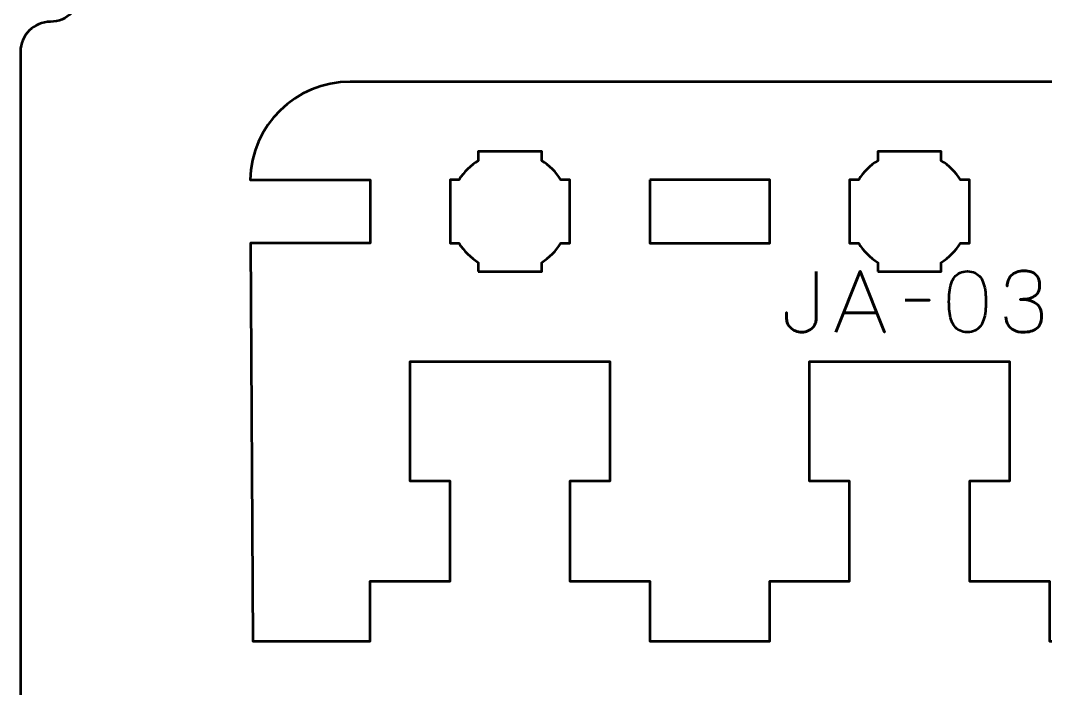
# Model space of a CAD drawing. Header units: centimetres. Extents: x -21 to 0, y -29.7 to 0.
# Drawn here: x -21 to -15.87, y -6.69 to -3.34 of the extents above; entities that cross this region are included whole.
import ezdxf

# ---------------------------------------------------------------- set-up
doc = ezdxf.new("R2010")
doc.units = ezdxf.units.CM
doc.header["$MEASUREMENT"] = 0
doc.layers.add('Layer 1', color=7, linetype='Continuous')

msp = doc.modelspace()

# ---------------------------------------------------------------- linework, layer by layer
at = {"layer": 'Layer 1', "color": 1, "lineweight": 53}
msp.add_open_spline([(-21.00003, -29.19995), (-21.00003, -29.19995), (-21.00003, -3.49992), (-21.00003, -3.49992), (-21.00003, -3.49992), (-21.00003, -3.41709), (-20.93286, -3.34992), (-20.85003, -3.34992), (-20.85003, -3.34992), (-20.7672, -3.34992), (-20.70003, -3.28275), (-20.70003, -3.19992), (-20.70003, -3.19992), (-20.70003, -3.11709), (-20.7672, -3.04992), (-20.85003, -3.04992), (-20.85003, -3.04992), (-20.93286, -3.04992), (-21.00003, -2.98275), (-21.00003, -2.89992), (-21.00003, -2.89992), (-21.00003, -2.81709), (-20.93286, -2.74992), (-20.85003, -2.74992), (-20.85003, -2.74992), (-20.7672, -2.74992), (-20.70003, -2.68275), (-20.70003, -2.59992), (-20.70003, -2.59992), (-20.70003, -2.51709), (-20.7672, -2.44992), (-20.85003, -2.44992), (-20.85003, -2.44992), (-20.93286, -2.44992), (-21.00003, -2.38275), (-21.00003, -2.29992), (-21.00003, -2.29992), (-21.00003, -2.21709), (-20.93286, -2.14992), (-20.85003, -2.14992), (-20.85003, -2.14992), (-20.7672, -2.14992), (-20.70003, -2.08275), (-20.70003, -1.99992), (-20.70003, -1.99992), (-20.70003, -1.91709), (-20.7672, -1.84992), (-20.85003, -1.84992), (-20.85003, -1.84992), (-20.93286, -1.84992), (-21.00003, -1.78275), (-21.00003, -1.69992), (-21.00003, -1.69992), (-21.00003, -1.61709), (-20.93286, -1.54992), (-20.85003, -1.54992), (-20.85003, -1.54992), (-20.7672, -1.54992), (-20.70003, -1.48275), (-20.70003, -1.39992), (-20.70003, -1.39992), (-20.70003, -1.31709), (-20.7672, -1.24992), (-20.85003, -1.24992), (-20.85003, -1.24992), (-20.93286, -1.24992), (-21.00003, -1.18275), (-21.00003, -1.09992), (-21.00003, -1.09992), (-21.00003, -1.09992), (-21.00003, -0.49992), (-21.00003, -0.49992), (-21.00003, -0.49992), (-21.00003, -0.22295), (-20.77694, 0.00004), (-20.49994, 0.00004), (-20.49994, 0.00004), (-20.49994, 0.00004), (-0.50008, 0.00004), (-0.50008, 0.00004), (-0.50008, 0.00004), (-0.22294, 0.00004), (0.00002, -0.22295), (0.00002, -0.49992), (0.00002, -0.49992), (0.00002, -0.49992), (0.00002, -29.19995), (0.00002, -29.19995), (0.00002, -29.19995), (0.00002, -29.47695), (-0.22294, -29.70004), (-0.50008, -29.70004), (-0.50008, -29.70004), (-0.50008, -29.70004), (-20.49994, -29.70004), (-20.49994, -29.70004), (-20.49994, -29.70004), (-20.77694, -29.70004), (-21.00003, -29.47695), (-21.00003, -29.19995)], degree=3, knots=[0, 0, 0, 0, 0.04, 0.04, 0.04, 0.04, 0.08, 0.08, 0.08, 0.08, 0.12, 0.12, 0.12, 0.12, 0.16, 0.16, 0.16, 0.16, 0.2, 0.2, 0.2, 0.2, 0.24, 0.24, 0.24, 0.24, 0.28, 0.28, 0.28, 0.28, 0.32, 0.32, 0.32, 0.32, 0.36, 0.36, 0.36, 0.36, 0.4, 0.4, 0.4, 0.4, 0.44, 0.44, 0.44, 0.44, 0.48, 0.48, 0.48, 0.48, 0.52, 0.52, 0.52, 0.52, 0.56, 0.56, 0.56, 0.56, 0.6, 0.6, 0.6, 0.6, 0.64, 0.64, 0.64, 0.64, 0.68, 0.68, 0.68, 0.68, 0.72, 0.72, 0.72, 0.72, 0.76, 0.76, 0.76, 0.76, 0.8, 0.8, 0.8, 0.8, 0.84, 0.84, 0.84, 0.84, 0.88, 0.88, 0.88, 0.88, 0.92, 0.92, 0.92, 0.92, 0.96, 0.96, 0.96, 0.96, 1, 1, 1, 1], dxfattribs=at)
at = {"layer": 'Layer 1', "lineweight": 53}
for points, knots in [([(-19.35009, -3.65), (-19.62325, -3.65), (-19.84532, -3.8692), (-19.84999, -4.14125), (-19.84999, -4.14125), (-19.84999, -4.14125), (-19.25009, -4.14125), (-19.25009, -4.14125), (-19.25009, -4.14125), (-19.25009, -4.14125), (-19.25009, -4.45875), (-19.25009, -4.45875), (-19.25009, -4.45875), (-19.25009, -4.45875), (-19.84817, -4.45875), (-19.84817, -4.45875), (-19.84817, -4.45875), (-19.84817, -4.45875), (-19.83759, -6.45), (-19.83759, -6.45), (-19.83759, -6.45), (-19.83759, -6.45), (-19.25009, -6.45), (-19.25009, -6.45), (-19.25009, -6.45), (-19.25009, -6.45), (-19.25009, -6.15), (-19.25009, -6.15), (-19.25009, -6.15), (-19.25009, -6.15), (-18.85008, -6.15), (-18.85008, -6.15), (-18.85008, -6.15), (-18.85008, -6.15), (-18.85008, -5.65), (-18.85008, -5.65), (-18.85008, -5.65), (-18.85008, -5.65), (-19.05008, -5.64999), (-19.05008, -5.64999), (-19.05008, -5.64999), (-19.05008, -5.64999), (-19.05008, -5.05), (-19.05008, -5.05), (-19.05008, -5.05), (-18.66675, -5.05), (-18.4334, -5.05), (-18.05007, -5.05), (-18.05007, -5.05), (-18.05007, -5.05), (-18.05007, -5.64999), (-18.05007, -5.64999), (-18.05007, -5.64999), (-18.05007, -5.64999), (-18.25007, -5.65), (-18.25007, -5.65), (-18.25007, -5.65), (-18.25007, -5.65), (-18.25007, -6.15001), (-18.25007, -6.15001), (-18.25007, -6.15001), (-18.25007, -6.15001), (-17.85006, -6.15), (-17.85006, -6.15), (-17.85006, -6.15), (-17.85006, -6.15), (-17.85006, -6.45), (-17.85006, -6.45), (-17.85006, -6.45), (-17.85006, -6.45), (-17.25006, -6.45), (-17.25006, -6.45), (-17.25006, -6.45), (-17.25006, -6.45), (-17.25006, -6.15), (-17.25006, -6.15), (-17.25006, -6.15), (-17.25006, -6.15), (-16.85005, -6.15), (-16.85005, -6.15), (-16.85005, -6.15), (-16.85005, -6.15), (-16.85005, -5.65), (-16.85005, -5.65), (-16.85005, -5.65), (-16.85005, -5.65), (-17.05005, -5.64999), (-17.05005, -5.64999), (-17.05005, -5.64999), (-17.05005, -5.64999), (-17.05005, -5.05), (-17.05005, -5.05), (-17.05005, -5.05), (-16.66672, -5.05), (-16.43337, -5.05), (-16.05004, -5.05), (-16.05004, -5.05), (-16.05004, -5.05), (-16.05004, -5.64999), (-16.05004, -5.64999), (-16.05004, -5.64999), (-16.05004, -5.64999), (-16.25004, -5.65), (-16.25004, -5.65), (-16.25004, -5.65), (-16.25004, -5.65), (-16.25004, -6.15001), (-16.25004, -6.15001), (-16.25004, -6.15001), (-16.25004, -6.15001), (-15.85003, -6.15), (-15.85003, -6.15), (-15.85003, -6.15), (-15.85003, -6.15), (-15.85003, -6.45), (-15.85003, -6.45), (-15.85003, -6.45), (-15.85003, -6.45), (-15.25003, -6.45), (-15.25003, -6.45), (-15.25003, -6.45), (-15.25003, -6.45), (-15.25003, -6.15), (-15.25003, -6.15), (-15.25003, -6.15), (-15.25003, -6.15), (-14.85002, -6.15), (-14.85002, -6.15), (-14.85002, -6.15), (-14.85002, -6.15), (-14.85002, -5.65), (-14.85002, -5.65), (-14.85002, -5.65), (-14.85002, -5.65), (-15.05002, -5.64999), (-15.05002, -5.64999), (-15.05002, -5.64999), (-15.05002, -5.64999), (-15.05002, -5.05), (-15.05002, -5.05), (-15.05002, -5.05), (-14.66669, -5.05), (-14.43334, -5.05), (-14.05001, -5.05), (-14.05001, -5.05), (-14.05001, -5.05), (-14.05001, -5.64999), (-14.05001, -5.64999), (-14.05001, -5.64999), (-14.05001, -5.64999), (-14.25001, -5.65), (-14.25001, -5.65), (-14.25001, -5.65), (-14.25001, -5.65), (-14.25001, -6.15001), (-14.25001, -6.15001), (-14.25001, -6.15001), (-14.25001, -6.15001), (-13.85, -6.15), (-13.85, -6.15), (-13.85, -6.15), (-13.85, -6.15), (-13.85, -6.45), (-13.85, -6.45), (-13.85, -6.45), (-13.85, -6.45), (-13.24999, -6.45), (-13.24999, -6.45), (-13.24999, -6.45), (-13.24999, -6.45), (-13.24999, -6.15), (-13.24999, -6.15), (-13.24999, -6.15), (-13.24999, -6.15), (-13.24999, -6.15001), (-13.24999, -6.15001), (-13.24999, -6.15001), (-13.24999, -6.15001), (-13.24999, -4.45875), (-13.24999, -4.45875), (-13.24999, -4.45875), (-13.24999, -4.45875), (-13.85, -4.45875), (-13.85, -4.45875), (-13.85, -4.45875), (-13.85, -4.45875), (-13.85, -4.14125), (-13.85, -4.14125), (-13.85, -4.14125), (-13.85, -4.14125), (-13.2501, -4.14125), (-13.2501, -4.14125), (-13.2501, -4.14125), (-13.25477, -3.8692), (-13.47684, -3.65), (-13.75, -3.65)], [0, 0, 0, 0, 0.0204082, 0.0204082, 0.0204082, 0.0204082, 0.0408163, 0.0408163, 0.0408163, 0.0408163, 0.0612245, 0.0612245, 0.0612245, 0.0612245, 0.0816327, 0.0816327, 0.0816327, 0.0816327, 0.1020408, 0.1020408, 0.1020408, 0.1020408, 0.122449, 0.122449, 0.122449, 0.122449, 0.1428571, 0.1428571, 0.1428571, 0.1428571, 0.1632653, 0.1632653, 0.1632653, 0.1632653, 0.1836735, 0.1836735, 0.1836735, 0.1836735, 0.2040816, 0.2040816, 0.2040816, 0.2040816, 0.2244898, 0.2244898, 0.2244898, 0.2244898, 0.244898, 0.244898, 0.244898, 0.244898, 0.2653061, 0.2653061, 0.2653061, 0.2653061, 0.2857143, 0.2857143, 0.2857143, 0.2857143, 0.3061224, 0.3061224, 0.3061224, 0.3061224, 0.3265306, 0.3265306, 0.3265306, 0.3265306, 0.3469388, 0.3469388, 0.3469388, 0.3469388, 0.3673469, 0.3673469, 0.3673469, 0.3673469, 0.3877551, 0.3877551, 0.3877551, 0.3877551, 0.4081633, 0.4081633, 0.4081633, 0.4081633, 0.4285714, 0.4285714, 0.4285714, 0.4285714, 0.4489796, 0.4489796, 0.4489796, 0.4489796, 0.4693878, 0.4693878, 0.4693878, 0.4693878, 0.4897959, 0.4897959, 0.4897959, 0.4897959, 0.5102041, 0.5102041, 0.5102041, 0.5102041, 0.5306122, 0.5306122, 0.5306122, 0.5306122, 0.5510204, 0.5510204, 0.5510204, 0.5510204, 0.5714286, 0.5714286, 0.5714286, 0.5714286, 0.5918367, 0.5918367, 0.5918367, 0.5918367, 0.6122449, 0.6122449, 0.6122449, 0.6122449, 0.6326531, 0.6326531, 0.6326531, 0.6326531, 0.6530612, 0.6530612, 0.6530612, 0.6530612, 0.6734694, 0.6734694, 0.6734694, 0.6734694, 0.6938776, 0.6938776, 0.6938776, 0.6938776, 0.7142857, 0.7142857, 0.7142857, 0.7142857, 0.7346939, 0.7346939, 0.7346939, 0.7346939, 0.755102, 0.755102, 0.755102, 0.755102, 0.7755102, 0.7755102, 0.7755102, 0.7755102, 0.7959184, 0.7959184, 0.7959184, 0.7959184, 0.8163265, 0.8163265, 0.8163265, 0.8163265, 0.8367347, 0.8367347, 0.8367347, 0.8367347, 0.8571429, 0.8571429, 0.8571429, 0.8571429, 0.877551, 0.877551, 0.877551, 0.877551, 0.8979592, 0.8979592, 0.8979592, 0.8979592, 0.9183673, 0.9183673, 0.9183673, 0.9183673, 0.9387755, 0.9387755, 0.9387755, 0.9387755, 0.9591837, 0.9591837, 0.9591837, 0.9591837, 0.9795918, 0.9795918, 0.9795918, 0.9795918, 1, 1, 1, 1]), ([(-18.70883, -4.6), (-18.70883, -4.6), (-18.70883, -4.55456), (-18.70883, -4.55456), (-18.70883, -4.55456), (-18.74759, -4.53033), (-18.78041, -4.4975), (-18.80464, -4.45875), (-18.80464, -4.45875), (-18.80464, -4.45875), (-18.85008, -4.45875), (-18.85008, -4.45875), (-18.85008, -4.45875), (-18.85008, -4.45875), (-18.85008, -4.3), (-18.85008, -4.3), (-18.85008, -4.3), (-18.85008, -4.3), (-18.85008, -4.14125), (-18.85008, -4.14125), (-18.85008, -4.14125), (-18.85008, -4.14125), (-18.80464, -4.14125), (-18.80464, -4.14125), (-18.80464, -4.14125), (-18.78041, -4.1025), (-18.74759, -4.06967), (-18.70883, -4.04544), (-18.70883, -4.04544), (-18.70883, -4.04544), (-18.70883, -4), (-18.70883, -4), (-18.70883, -4), (-18.70883, -4), (-18.55008, -4), (-18.55008, -4), (-18.55008, -4), (-18.55008, -4), (-18.39132, -4), (-18.39132, -4), (-18.39132, -4), (-18.39132, -4), (-18.39132, -4.04544), (-18.39132, -4.04544), (-18.39132, -4.04544), (-18.35256, -4.06967), (-18.31974, -4.1025), (-18.29551, -4.14125), (-18.29551, -4.14125), (-18.29551, -4.14125), (-18.25007, -4.14125), (-18.25007, -4.14125), (-18.25007, -4.14125), (-18.25007, -4.14125), (-18.25007, -4.3), (-18.25007, -4.3), (-18.25007, -4.3), (-18.25007, -4.3), (-18.25007, -4.45875), (-18.25007, -4.45875), (-18.25007, -4.45875), (-18.25007, -4.45875), (-18.29551, -4.45875), (-18.29551, -4.45875), (-18.29551, -4.45875), (-18.31974, -4.4975), (-18.35256, -4.53033), (-18.39132, -4.55456), (-18.39132, -4.55456), (-18.39132, -4.55456), (-18.39132, -4.6), (-18.39132, -4.6), (-18.39132, -4.6), (-18.39132, -4.6), (-18.55008, -4.6), (-18.55008, -4.6), (-18.55008, -4.6), (-18.55008, -4.6), (-18.70883, -4.6), (-18.70883, -4.6)], [0, 0, 0, 0, 0.05, 0.05, 0.05, 0.05, 0.1, 0.1, 0.1, 0.1, 0.15, 0.15, 0.15, 0.15, 0.2, 0.2, 0.2, 0.2, 0.25, 0.25, 0.25, 0.25, 0.3, 0.3, 0.3, 0.3, 0.35, 0.35, 0.35, 0.35, 0.4, 0.4, 0.4, 0.4, 0.45, 0.45, 0.45, 0.45, 0.5, 0.5, 0.5, 0.5, 0.55, 0.55, 0.55, 0.55, 0.6, 0.6, 0.6, 0.6, 0.65, 0.65, 0.65, 0.65, 0.7, 0.7, 0.7, 0.7, 0.75, 0.75, 0.75, 0.75, 0.8, 0.8, 0.8, 0.8, 0.85, 0.85, 0.85, 0.85, 0.9, 0.9, 0.9, 0.9, 0.95, 0.95, 0.95, 0.95, 1, 1, 1, 1]), ([(-16.7088, -4.6), (-16.7088, -4.6), (-16.7088, -4.55456), (-16.7088, -4.55456), (-16.7088, -4.55456), (-16.74756, -4.53033), (-16.78038, -4.4975), (-16.80461, -4.45875), (-16.80461, -4.45875), (-16.80461, -4.45875), (-16.85005, -4.45875), (-16.85005, -4.45875), (-16.85005, -4.45875), (-16.85005, -4.45875), (-16.85005, -4.3), (-16.85005, -4.3), (-16.85005, -4.3), (-16.85005, -4.3), (-16.85005, -4.14125), (-16.85005, -4.14125), (-16.85005, -4.14125), (-16.85005, -4.14125), (-16.80461, -4.14125), (-16.80461, -4.14125), (-16.80461, -4.14125), (-16.78038, -4.1025), (-16.74756, -4.06967), (-16.7088, -4.04544), (-16.7088, -4.04544), (-16.7088, -4.04544), (-16.7088, -4), (-16.7088, -4), (-16.7088, -4), (-16.7088, -4), (-16.55004, -4), (-16.55004, -4), (-16.55004, -4), (-16.55004, -4), (-16.39129, -4), (-16.39129, -4), (-16.39129, -4), (-16.39129, -4), (-16.39129, -4.04544), (-16.39129, -4.04544), (-16.39129, -4.04544), (-16.35253, -4.06967), (-16.31971, -4.1025), (-16.29548, -4.14125), (-16.29548, -4.14125), (-16.29548, -4.14125), (-16.25004, -4.14125), (-16.25004, -4.14125), (-16.25004, -4.14125), (-16.25004, -4.14125), (-16.25004, -4.3), (-16.25004, -4.3), (-16.25004, -4.3), (-16.25004, -4.3), (-16.25004, -4.45875), (-16.25004, -4.45875), (-16.25004, -4.45875), (-16.25004, -4.45875), (-16.29548, -4.45875), (-16.29548, -4.45875), (-16.29548, -4.45875), (-16.31971, -4.4975), (-16.35253, -4.53033), (-16.39129, -4.55456), (-16.39129, -4.55456), (-16.39129, -4.55456), (-16.39129, -4.6), (-16.39129, -4.6), (-16.39129, -4.6), (-16.39129, -4.6), (-16.55004, -4.6), (-16.55004, -4.6), (-16.55004, -4.6), (-16.55004, -4.6), (-16.7088, -4.6), (-16.7088, -4.6)], [0, 0, 0, 0, 0.05, 0.05, 0.05, 0.05, 0.1, 0.1, 0.1, 0.1, 0.15, 0.15, 0.15, 0.15, 0.2, 0.2, 0.2, 0.2, 0.25, 0.25, 0.25, 0.25, 0.3, 0.3, 0.3, 0.3, 0.35, 0.35, 0.35, 0.35, 0.4, 0.4, 0.4, 0.4, 0.45, 0.45, 0.45, 0.45, 0.5, 0.5, 0.5, 0.5, 0.55, 0.55, 0.55, 0.55, 0.6, 0.6, 0.6, 0.6, 0.65, 0.65, 0.65, 0.65, 0.7, 0.7, 0.7, 0.7, 0.75, 0.75, 0.75, 0.75, 0.8, 0.8, 0.8, 0.8, 0.85, 0.85, 0.85, 0.85, 0.9, 0.9, 0.9, 0.9, 0.95, 0.95, 0.95, 0.95, 1, 1, 1, 1]), ([(-17.85006, -4.14125), (-17.85006, -4.14125), (-17.25006, -4.14125), (-17.25006, -4.14125), (-17.25006, -4.14125), (-17.25006, -4.14125), (-17.25006, -4.45875), (-17.25006, -4.45875), (-17.25006, -4.45875), (-17.25006, -4.45875), (-17.85006, -4.45875), (-17.85006, -4.45875), (-17.85006, -4.45875), (-17.85006, -4.45875), (-17.85006, -4.14125), (-17.85006, -4.14125)], [0, 0, 0, 0, 0.25, 0.25, 0.25, 0.25, 0.5, 0.5, 0.5, 0.5, 0.75, 0.75, 0.75, 0.75, 1, 1, 1, 1])]:
    msp.add_open_spline(points, degree=3, knots=knots, dxfattribs=at)
at = {"layer": 'Layer 1', "color": 3, "lineweight": 53}
msp.add_open_spline([(-13.75, -3.65), (-13.75, -3.65), (-19.35009, -3.65), (-19.35009, -3.65)], degree=3, dxfattribs=at)
at = {"layer": 'Layer 1', "color": 5, "lineweight": 53}
for points, knots in [([(-17.01677, -4.60035), (-17.01677, -4.60035), (-17.01719, -4.83742), (-17.01719, -4.83742), (-17.01719, -4.83742), (-17.01719, -4.84511), (-17.01882, -4.85287), (-17.02192, -4.86056), (-17.02192, -4.86056), (-17.0251, -4.86832), (-17.02975, -4.87538), (-17.03589, -4.88187), (-17.03589, -4.88187), (-17.0421, -4.88829), (-17.04965, -4.89351), (-17.05861, -4.89739), (-17.05861, -4.89739), (-17.06764, -4.90134), (-17.07794, -4.90332), (-17.08958, -4.90346), (-17.08958, -4.90346), (-17.10123, -4.90346), (-17.11174, -4.90155), (-17.12105, -4.89781), (-17.12105, -4.89781), (-17.13037, -4.894), (-17.13834, -4.88892), (-17.1449, -4.8825), (-17.1449, -4.8825), (-17.15153, -4.87608), (-17.15654, -4.86903), (-17.16007, -4.86119), (-17.16007, -4.86119), (-17.1636, -4.85336), (-17.16536, -4.84546), (-17.16536, -4.83742), (-17.16536, -4.83742), (-17.16536, -4.83742), (-17.16536, -4.80609), (-17.16536, -4.80609), (-17.16536, -4.80609), (-17.16536, -4.80609), (-17.16536, -4.83742), (-17.16536, -4.83742), (-17.16536, -4.83742), (-17.16536, -4.84546), (-17.1636, -4.85336), (-17.16007, -4.86119), (-17.16007, -4.86119), (-17.15654, -4.86903), (-17.15153, -4.87608), (-17.1449, -4.8825), (-17.1449, -4.8825), (-17.13834, -4.88892), (-17.13037, -4.894), (-17.12105, -4.89781), (-17.12105, -4.89781), (-17.11174, -4.90155), (-17.10123, -4.90346), (-17.08958, -4.90346), (-17.08958, -4.90346), (-17.07794, -4.90332), (-17.06764, -4.90134), (-17.05861, -4.89739), (-17.05861, -4.89739), (-17.04965, -4.89351), (-17.0421, -4.88829), (-17.03589, -4.88187), (-17.03589, -4.88187), (-17.02975, -4.87538), (-17.0251, -4.86832), (-17.02192, -4.86056), (-17.02192, -4.86056), (-17.01882, -4.85287), (-17.01719, -4.84511), (-17.01719, -4.83742), (-17.01719, -4.83742), (-17.01719, -4.83742), (-17.01677, -4.60035), (-17.01677, -4.60035)], [0, 0, 0, 0, 0.05, 0.05, 0.05, 0.05, 0.1, 0.1, 0.1, 0.1, 0.15, 0.15, 0.15, 0.15, 0.2, 0.2, 0.2, 0.2, 0.25, 0.25, 0.25, 0.25, 0.3, 0.3, 0.3, 0.3, 0.35, 0.35, 0.35, 0.35, 0.4, 0.4, 0.4, 0.4, 0.45, 0.45, 0.45, 0.45, 0.5, 0.5, 0.5, 0.5, 0.55, 0.55, 0.55, 0.55, 0.6, 0.6, 0.6, 0.6, 0.65, 0.65, 0.65, 0.65, 0.7, 0.7, 0.7, 0.7, 0.75, 0.75, 0.75, 0.75, 0.8, 0.8, 0.8, 0.8, 0.85, 0.85, 0.85, 0.85, 0.9, 0.9, 0.9, 0.9, 0.95, 0.95, 0.95, 0.95, 1, 1, 1, 1]), ([(-16.91856, -4.90388), (-16.91856, -4.90388), (-16.79749, -4.59866), (-16.79749, -4.59866), (-16.79749, -4.59866), (-16.79749, -4.59866), (-16.67599, -4.90388), (-16.67599, -4.90388), (-16.67599, -4.90388), (-16.67599, -4.90388), (-16.79749, -4.59866), (-16.79749, -4.59866), (-16.79749, -4.59866), (-16.79749, -4.59866), (-16.91856, -4.90388), (-16.91856, -4.90388)], [0, 0, 0, 0, 0.25, 0.25, 0.25, 0.25, 0.5, 0.5, 0.5, 0.5, 0.75, 0.75, 0.75, 0.75, 1, 1, 1, 1]), ([(-16.26027, -4.90388), (-16.24546, -4.90381), (-16.23269, -4.9012), (-16.22203, -4.89612), (-16.22203, -4.89612), (-16.21145, -4.89104), (-16.20263, -4.88377), (-16.19558, -4.87453), (-16.19558, -4.87453), (-16.18859, -4.86522), (-16.18309, -4.85421), (-16.179, -4.84151), (-16.179, -4.84151), (-16.17497, -4.82881), (-16.17208, -4.81491), (-16.17046, -4.79967), (-16.17046, -4.79967), (-16.16876, -4.78443), (-16.16792, -4.76841), (-16.16799, -4.75148), (-16.16799, -4.75148), (-16.16792, -4.73462), (-16.16876, -4.7186), (-16.17046, -4.70343), (-16.17046, -4.70343), (-16.17208, -4.68826), (-16.17497, -4.67429), (-16.179, -4.66159), (-16.179, -4.66159), (-16.18309, -4.64896), (-16.18859, -4.63796), (-16.19558, -4.62857), (-16.19558, -4.62857), (-16.20263, -4.61926), (-16.21145, -4.61199), (-16.22203, -4.60691), (-16.22203, -4.60691), (-16.23269, -4.60176), (-16.24546, -4.59915), (-16.26027, -4.59908), (-16.26027, -4.59908), (-16.27509, -4.59915), (-16.28786, -4.60176), (-16.29852, -4.60691), (-16.29852, -4.60691), (-16.3091, -4.61199), (-16.31792, -4.61926), (-16.32497, -4.62857), (-16.32497, -4.62857), (-16.33196, -4.63796), (-16.33746, -4.64896), (-16.34155, -4.66159), (-16.34155, -4.66159), (-16.34558, -4.67429), (-16.34847, -4.68826), (-16.35009, -4.70343), (-16.35009, -4.70343), (-16.35178, -4.7186), (-16.35263, -4.73462), (-16.35256, -4.75148), (-16.35256, -4.75148), (-16.35263, -4.76841), (-16.35178, -4.78443), (-16.35009, -4.79967), (-16.35009, -4.79967), (-16.34847, -4.81491), (-16.34558, -4.82881), (-16.34155, -4.84151), (-16.34155, -4.84151), (-16.33746, -4.85421), (-16.33196, -4.86522), (-16.32497, -4.87453), (-16.32497, -4.87453), (-16.31792, -4.88377), (-16.3091, -4.89104), (-16.29852, -4.89612), (-16.29852, -4.89612), (-16.28786, -4.9012), (-16.27509, -4.90381), (-16.26027, -4.90388)], [0, 0, 0, 0, 0.05, 0.05, 0.05, 0.05, 0.1, 0.1, 0.1, 0.1, 0.15, 0.15, 0.15, 0.15, 0.2, 0.2, 0.2, 0.2, 0.25, 0.25, 0.25, 0.25, 0.3, 0.3, 0.3, 0.3, 0.35, 0.35, 0.35, 0.35, 0.4, 0.4, 0.4, 0.4, 0.45, 0.45, 0.45, 0.45, 0.5, 0.5, 0.5, 0.5, 0.55, 0.55, 0.55, 0.55, 0.6, 0.6, 0.6, 0.6, 0.65, 0.65, 0.65, 0.65, 0.7, 0.7, 0.7, 0.7, 0.75, 0.75, 0.75, 0.75, 0.8, 0.8, 0.8, 0.8, 0.85, 0.85, 0.85, 0.85, 0.9, 0.9, 0.9, 0.9, 0.95, 0.95, 0.95, 0.95, 1, 1, 1, 1]), ([(-16.26027, -4.90388), (-16.24546, -4.90381), (-16.23269, -4.9012), (-16.22203, -4.89612), (-16.22203, -4.89612), (-16.21145, -4.89104), (-16.20263, -4.88377), (-16.19558, -4.87453), (-16.19558, -4.87453), (-16.18859, -4.86522), (-16.18309, -4.85421), (-16.179, -4.84151), (-16.179, -4.84151), (-16.17497, -4.82881), (-16.17208, -4.81491), (-16.17046, -4.79967), (-16.17046, -4.79967), (-16.16876, -4.78443), (-16.16792, -4.76841), (-16.16799, -4.75148), (-16.16799, -4.75148), (-16.16792, -4.73462), (-16.16876, -4.7186), (-16.17046, -4.70343), (-16.17046, -4.70343), (-16.17208, -4.68826), (-16.17497, -4.67429), (-16.179, -4.66159), (-16.179, -4.66159), (-16.18309, -4.64896), (-16.18859, -4.63796), (-16.19558, -4.62857), (-16.19558, -4.62857), (-16.20263, -4.61926), (-16.21145, -4.61199), (-16.22203, -4.60691), (-16.22203, -4.60691), (-16.23269, -4.60176), (-16.24546, -4.59915), (-16.26027, -4.59908), (-16.26027, -4.59908), (-16.27509, -4.59915), (-16.28786, -4.60176), (-16.29852, -4.60691), (-16.29852, -4.60691), (-16.3091, -4.61199), (-16.31792, -4.61926), (-16.32497, -4.62857), (-16.32497, -4.62857), (-16.33196, -4.63796), (-16.33746, -4.64896), (-16.34155, -4.66159), (-16.34155, -4.66159), (-16.34558, -4.67429), (-16.34847, -4.68826), (-16.35009, -4.70343), (-16.35009, -4.70343), (-16.35178, -4.7186), (-16.35263, -4.73462), (-16.35256, -4.75148), (-16.35256, -4.75148), (-16.35263, -4.76841), (-16.35178, -4.78443), (-16.35009, -4.79967), (-16.35009, -4.79967), (-16.34847, -4.81491), (-16.34558, -4.82881), (-16.34155, -4.84151), (-16.34155, -4.84151), (-16.33746, -4.85421), (-16.33196, -4.86522), (-16.32497, -4.87453), (-16.32497, -4.87453), (-16.31792, -4.88377), (-16.3091, -4.89104), (-16.29852, -4.89612), (-16.29852, -4.89612), (-16.28786, -4.9012), (-16.27509, -4.90381), (-16.26027, -4.90388)], [0, 0, 0, 0, 0.05, 0.05, 0.05, 0.05, 0.1, 0.1, 0.1, 0.1, 0.15, 0.15, 0.15, 0.15, 0.2, 0.2, 0.2, 0.2, 0.25, 0.25, 0.25, 0.25, 0.3, 0.3, 0.3, 0.3, 0.35, 0.35, 0.35, 0.35, 0.4, 0.4, 0.4, 0.4, 0.45, 0.45, 0.45, 0.45, 0.5, 0.5, 0.5, 0.5, 0.55, 0.55, 0.55, 0.55, 0.6, 0.6, 0.6, 0.6, 0.65, 0.65, 0.65, 0.65, 0.7, 0.7, 0.7, 0.7, 0.75, 0.75, 0.75, 0.75, 0.8, 0.8, 0.8, 0.8, 0.85, 0.85, 0.85, 0.85, 0.9, 0.9, 0.9, 0.9, 0.95, 0.95, 0.95, 0.95, 1, 1, 1, 1]), ([(-16.06765, -4.82726), (-16.06758, -4.8425), (-16.06405, -4.85576), (-16.05707, -4.86726), (-16.05707, -4.86726), (-16.05008, -4.87869), (-16.04013, -4.88765), (-16.02715, -4.89407), (-16.02715, -4.89407), (-16.01417, -4.90049), (-15.99858, -4.90374), (-15.98044, -4.90388), (-15.98044, -4.90388), (-15.96683, -4.90388), (-15.95448, -4.90247), (-15.94326, -4.89951), (-15.94326, -4.89951), (-15.93211, -4.89654), (-15.92252, -4.89196), (-15.9144, -4.88568), (-15.9144, -4.88568), (-15.90629, -4.8794), (-15.90008, -4.87128), (-15.89564, -4.86141), (-15.89564, -4.86141), (-15.89126, -4.85146), (-15.88908, -4.83953), (-15.88901, -4.82556), (-15.88901, -4.82556), (-15.88893, -4.80694), (-15.89274, -4.7912), (-15.90029, -4.77843), (-15.90029, -4.77843), (-15.90784, -4.76566), (-15.91956, -4.75607), (-15.93529, -4.74951), (-15.93529, -4.74951), (-15.95102, -4.74294), (-15.9712, -4.73963), (-15.99568, -4.73963), (-15.99568, -4.73963), (-15.97741, -4.7397), (-15.9621, -4.73801), (-15.94961, -4.73455), (-15.94961, -4.73455), (-15.93719, -4.73109), (-15.92725, -4.72622), (-15.91977, -4.71987), (-15.91977, -4.71987), (-15.91229, -4.71359), (-15.90686, -4.70611), (-15.90361, -4.69751), (-15.90361, -4.69751), (-15.90029, -4.68897), (-15.89867, -4.67959), (-15.89874, -4.66936), (-15.89874, -4.66936), (-15.89867, -4.65912), (-15.90008, -4.64967), (-15.9029, -4.64092), (-15.9029, -4.64092), (-15.90566, -4.63217), (-15.91017, -4.62448), (-15.91631, -4.61792), (-15.91631, -4.61792), (-15.92245, -4.61136), (-15.93056, -4.60621), (-15.94051, -4.60254), (-15.94051, -4.60254), (-15.95053, -4.59887), (-15.96274, -4.59704), (-15.97706, -4.59697), (-15.97706, -4.59697), (-15.99131, -4.59704), (-16.0038, -4.59915), (-16.01438, -4.60325), (-16.01438, -4.60325), (-16.02504, -4.60734), (-16.03378, -4.61291), (-16.04084, -4.62004), (-16.04084, -4.62004), (-16.04782, -4.62716), (-16.05305, -4.63528), (-16.0565, -4.64445), (-16.0565, -4.64445), (-16.06003, -4.65362), (-16.06172, -4.66336), (-16.06172, -4.67359), (-16.06172, -4.67359), (-16.06172, -4.66336), (-16.06003, -4.65362), (-16.0565, -4.64445), (-16.0565, -4.64445), (-16.05305, -4.63528), (-16.04782, -4.62716), (-16.04084, -4.62004), (-16.04084, -4.62004), (-16.03378, -4.61291), (-16.02504, -4.60734), (-16.01438, -4.60325), (-16.01438, -4.60325), (-16.0038, -4.59915), (-15.99131, -4.59704), (-15.97706, -4.59697), (-15.97706, -4.59697), (-15.96274, -4.59704), (-15.95053, -4.59887), (-15.94051, -4.60254), (-15.94051, -4.60254), (-15.93056, -4.60621), (-15.92245, -4.61136), (-15.91631, -4.61792), (-15.91631, -4.61792), (-15.91017, -4.62448), (-15.90566, -4.63217), (-15.9029, -4.64092), (-15.9029, -4.64092), (-15.90008, -4.64967), (-15.89867, -4.65912), (-15.89874, -4.66936), (-15.89874, -4.66936), (-15.89867, -4.67959), (-15.90029, -4.68897), (-15.90361, -4.69751), (-15.90361, -4.69751), (-15.90686, -4.70611), (-15.91229, -4.71359), (-15.91977, -4.71987), (-15.91977, -4.71987), (-15.92725, -4.72622), (-15.93719, -4.73109), (-15.94961, -4.73455), (-15.94961, -4.73455), (-15.9621, -4.73801), (-15.97741, -4.7397), (-15.99568, -4.73963), (-15.99568, -4.73963), (-15.9712, -4.73963), (-15.95102, -4.74294), (-15.93529, -4.74951), (-15.93529, -4.74951), (-15.91956, -4.75607), (-15.90784, -4.76566), (-15.90029, -4.77843), (-15.90029, -4.77843), (-15.89274, -4.7912), (-15.88893, -4.80694), (-15.88901, -4.82556), (-15.88901, -4.82556), (-15.88908, -4.83953), (-15.89126, -4.85146), (-15.89564, -4.86141), (-15.89564, -4.86141), (-15.90008, -4.87128), (-15.90629, -4.8794), (-15.9144, -4.88568), (-15.9144, -4.88568), (-15.92252, -4.89196), (-15.93211, -4.89654), (-15.94326, -4.89951), (-15.94326, -4.89951), (-15.95448, -4.90247), (-15.96683, -4.90388), (-15.98044, -4.90388), (-15.98044, -4.90388), (-15.99858, -4.90374), (-16.01417, -4.90049), (-16.02715, -4.89407), (-16.02715, -4.89407), (-16.04013, -4.88765), (-16.05008, -4.87869), (-16.05707, -4.86726), (-16.05707, -4.86726), (-16.06405, -4.85576), (-16.06758, -4.8425), (-16.06765, -4.82726)], [0, 0, 0, 0, 0.0227273, 0.0227273, 0.0227273, 0.0227273, 0.0454545, 0.0454545, 0.0454545, 0.0454545, 0.0681818, 0.0681818, 0.0681818, 0.0681818, 0.0909091, 0.0909091, 0.0909091, 0.0909091, 0.1136364, 0.1136364, 0.1136364, 0.1136364, 0.1363636, 0.1363636, 0.1363636, 0.1363636, 0.1590909, 0.1590909, 0.1590909, 0.1590909, 0.1818182, 0.1818182, 0.1818182, 0.1818182, 0.2045455, 0.2045455, 0.2045455, 0.2045455, 0.2272727, 0.2272727, 0.2272727, 0.2272727, 0.25, 0.25, 0.25, 0.25, 0.2727273, 0.2727273, 0.2727273, 0.2727273, 0.2954545, 0.2954545, 0.2954545, 0.2954545, 0.3181818, 0.3181818, 0.3181818, 0.3181818, 0.3409091, 0.3409091, 0.3409091, 0.3409091, 0.3636364, 0.3636364, 0.3636364, 0.3636364, 0.3863636, 0.3863636, 0.3863636, 0.3863636, 0.4090909, 0.4090909, 0.4090909, 0.4090909, 0.4318182, 0.4318182, 0.4318182, 0.4318182, 0.4545455, 0.4545455, 0.4545455, 0.4545455, 0.4772727, 0.4772727, 0.4772727, 0.4772727, 0.5, 0.5, 0.5, 0.5, 0.5227273, 0.5227273, 0.5227273, 0.5227273, 0.5454545, 0.5454545, 0.5454545, 0.5454545, 0.5681818, 0.5681818, 0.5681818, 0.5681818, 0.5909091, 0.5909091, 0.5909091, 0.5909091, 0.6136364, 0.6136364, 0.6136364, 0.6136364, 0.6363636, 0.6363636, 0.6363636, 0.6363636, 0.6590909, 0.6590909, 0.6590909, 0.6590909, 0.6818182, 0.6818182, 0.6818182, 0.6818182, 0.7045455, 0.7045455, 0.7045455, 0.7045455, 0.7272727, 0.7272727, 0.7272727, 0.7272727, 0.75, 0.75, 0.75, 0.75, 0.7727273, 0.7727273, 0.7727273, 0.7727273, 0.7954545, 0.7954545, 0.7954545, 0.7954545, 0.8181818, 0.8181818, 0.8181818, 0.8181818, 0.8409091, 0.8409091, 0.8409091, 0.8409091, 0.8636364, 0.8636364, 0.8636364, 0.8636364, 0.8863636, 0.8863636, 0.8863636, 0.8863636, 0.9090909, 0.9090909, 0.9090909, 0.9090909, 0.9318182, 0.9318182, 0.9318182, 0.9318182, 0.9545455, 0.9545455, 0.9545455, 0.9545455, 0.9772727, 0.9772727, 0.9772727, 0.9772727, 1, 1, 1, 1]), ([(-16.57269, -4.74428), (-16.57269, -4.74428), (-16.4495, -4.74428), (-16.4495, -4.74428), (-16.4495, -4.74428), (-16.4495, -4.74428), (-16.57269, -4.74428), (-16.57269, -4.74428)], [0, 0, 0, 0, 0.5, 0.5, 0.5, 0.5, 1, 1, 1, 1]), ([(-16.88046, -4.80778), (-16.88046, -4.80778), (-16.71452, -4.80778), (-16.71452, -4.80778), (-16.71452, -4.80778), (-16.71452, -4.80778), (-16.88046, -4.80778), (-16.88046, -4.80778)], [0, 0, 0, 0, 0.5, 0.5, 0.5, 0.5, 1, 1, 1, 1])]:
    msp.add_open_spline(points, degree=3, knots=knots, dxfattribs=at)

doc.saveas('drawing.dxf')
